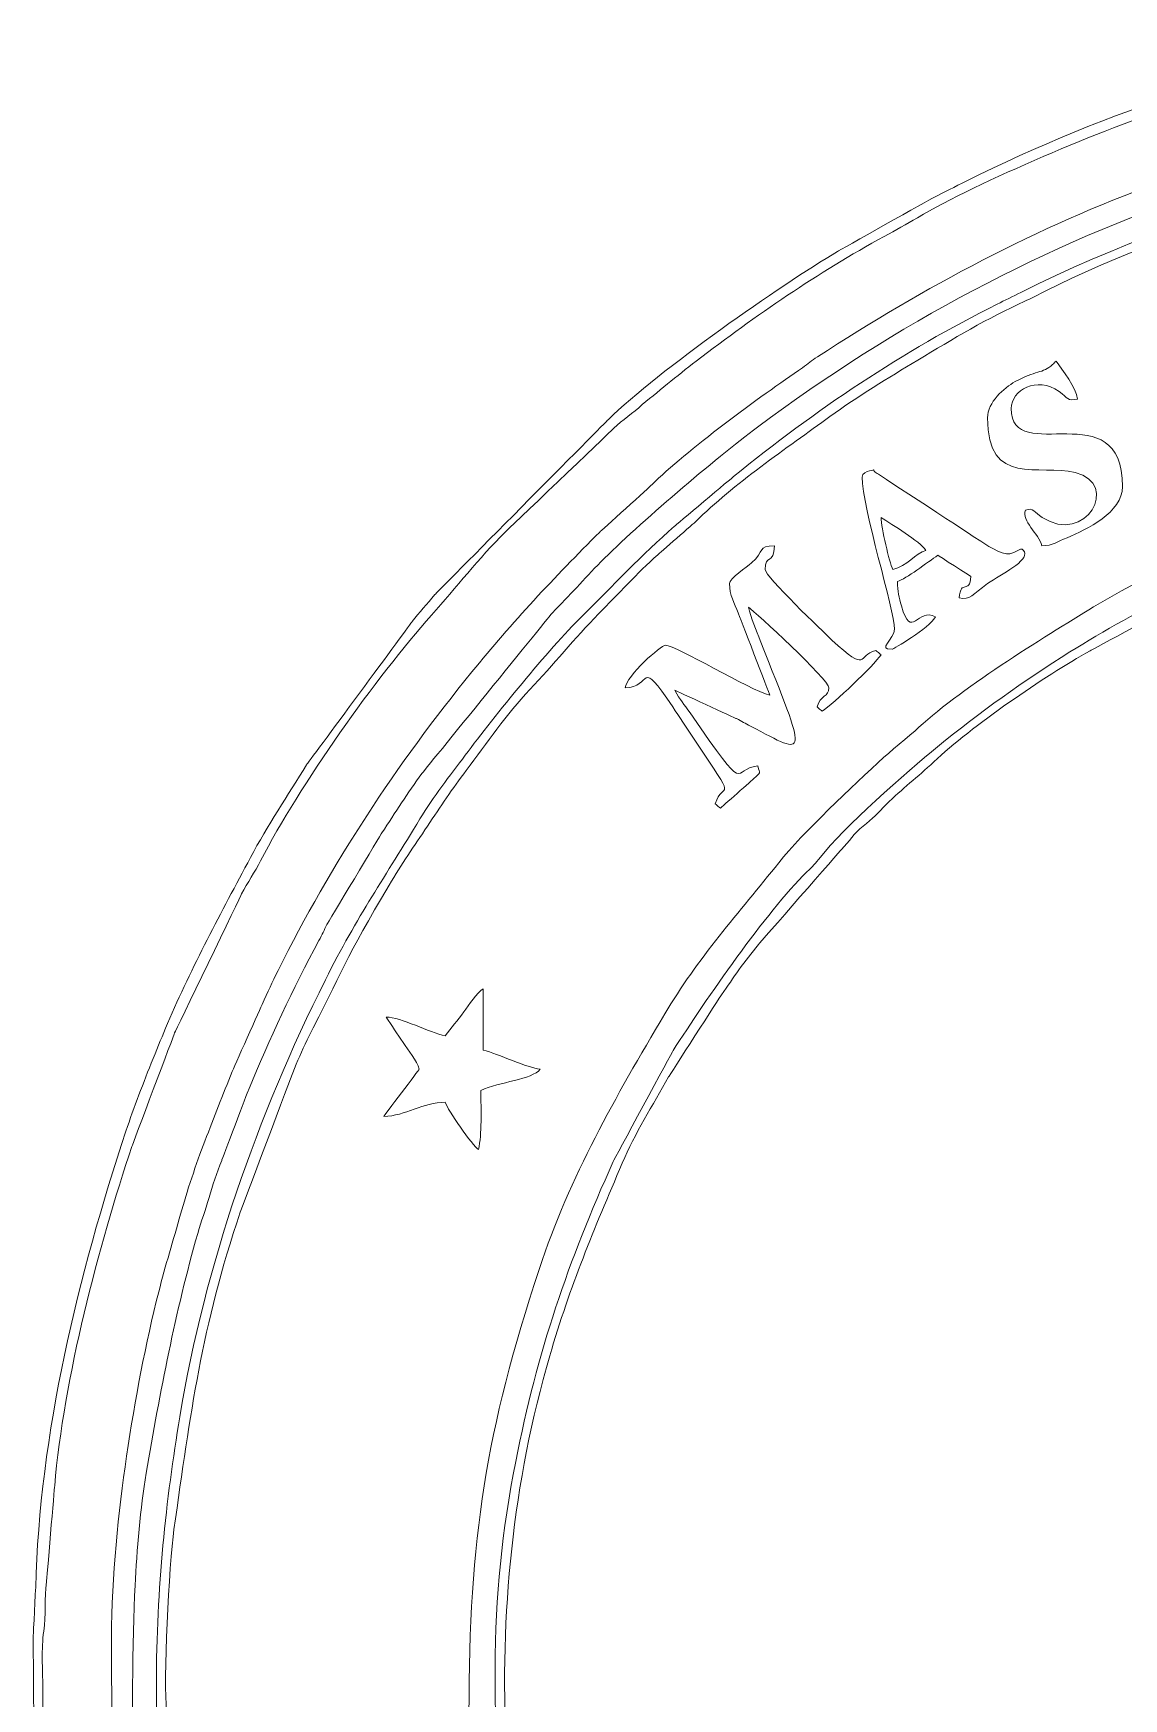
# Model space of a CAD drawing. Header units: inches. Extents: x -12.2 to 15.6, y -12.7 to 11.4.
# Drawn here: x -12.16 to -4.46, y -0.71 to 11.05 of the extents above; entities that cross this region are included whole.
import ezdxf

# ---------------------------------------------------------------- set-up
doc = ezdxf.new("R2010")
doc.units = ezdxf.units.IN
doc.header["$MEASUREMENT"] = 0
doc.layers.add('Layer 1', color=7, linetype='Continuous')

msp = doc.modelspace()

# ---------------------------------------------------------------- linework, layer by layer
at = {"layer": 'Layer 1', "color": 6, "lineweight": 9}
for points, knots in [([(-5.57, 10.006), (-5.57, 10.006), (-4.57, 10.506), (-3.505, 10.849), (-2.402, 11.05)], [0.94736842, 0.94736842, 0.94736842, 0.94736842, 0.94736843, 0.96052632, 0.96052632, 0.96052632, 0.96052632]), ([(-7.044, 8.27), (-7.044, 8.27), (-5.099, 9.723), (-2.79, 10.524), (-0.338, 10.524)], [0.45614035, 0.45614035, 0.45614035, 0.45614035, 0.45614036, 0.47368421, 0.47368421, 0.47368421, 0.47368421]), ([(-5.914, 9.748), (-5.914, 9.748), (-5.491, 10.002), (-4.568, 10.384), (-4.123, 10.531)], [0.2295082, 0.2295082, 0.2295082, 0.2295082, 0.22950821, 0.24590164, 0.24590164, 0.24590164, 0.24590164]), ([(-0.656, 10.34), (-0.656, 10.34), (-2.148, 10.349), (-3.893, 9.867), (-5.186, 9.221)], [0.79245283, 0.79245283, 0.79245283, 0.79245283, 0.79245284, 0.81132075, 0.81132075, 0.81132075, 0.81132075]), ([(-5.1, 9.185), (-5.1, 9.185), (-4.139, 9.682), (-2.992, 10.008), (-1.919, 10.166)], [0.94545455, 0.94545455, 0.94545455, 0.94545455, 0.94545456, 0.96363636, 0.96363636, 0.96363636, 0.96363636]), ([(-5.805, 9.889), (-5.805, 9.889), (-5.726, 9.928), (-5.649, 9.967), (-5.57, 10.006)], [0.93421053, 0.93421053, 0.93421053, 0.93421053, 0.93421054, 0.94736842, 0.94736842, 0.94736842, 0.94736842]), ([(-4.219, 9.992), (-4.219, 9.992), (-5.068, 9.686), (-5.865, 9.257), (-6.621, 8.766)], [0.75438596, 0.75438596, 0.75438596, 0.75438596, 0.75438597, 0.77192982, 0.77192982, 0.77192982, 0.77192982]), ([(-6.479, 9.51), (-6.479, 9.51), (-6.479, 9.51), (-5.805, 9.889), (-5.805, 9.889)], [0.92105263, 0.92105263, 0.92105263, 0.92105263, 0.92105264, 0.93421053, 0.93421053, 0.93421053, 0.93421053]), ([(-6.15, 9.616), (-6.15, 9.616), (-6.066, 9.662), (-5.996, 9.7), (-5.914, 9.748)], [0.21311475, 0.21311475, 0.21311475, 0.21311475, 0.21311476, 0.2295082, 0.2295082, 0.2295082, 0.2295082]), ([(-7.476, 8.736), (-7.476, 8.736), (-7.055, 9.059), (-6.62, 9.359), (-6.15, 9.616)], [0.19672131, 0.19672131, 0.19672131, 0.19672131, 0.19672132, 0.21311475, 0.21311475, 0.21311475, 0.21311475]), ([(-8.099, 8.322), (-8.099, 8.322), (-7.736, 8.676), (-6.882, 9.27), (-6.479, 9.51)], [0.90789474, 0.90789474, 0.90789474, 0.90789474, 0.90789475, 0.92105263, 0.92105263, 0.92105263, 0.92105263]), ([(-5.186, 9.221), (-5.186, 9.221), (-5.242, 9.193), (-5.297, 9.165), (-5.353, 9.137)], [0.81132075, 0.81132075, 0.81132075, 0.81132075, 0.81132076, 0.83018868, 0.83018868, 0.83018868, 0.83018868]), ([(-5.157, 9.158), (-5.157, 9.158), (-5.137, 9.168), (-5.118, 9.176), (-5.1, 9.185)], [0.92727273, 0.92727273, 0.92727273, 0.92727273, 0.92727274, 0.94545455, 0.94545455, 0.94545455, 0.94545455]), ([(-5.353, 9.137), (-5.353, 9.137), (-6.015, 8.808), (-6.641, 8.388), (-7.213, 7.921)], [0.83018868, 0.83018868, 0.83018868, 0.83018868, 0.83018869, 0.8490566, 0.8490566, 0.8490566, 0.8490566]), ([(-5.912, 8.743), (-5.912, 8.743), (-5.666, 8.891), (-5.417, 9.042), (-5.157, 9.158)], [0.90909091, 0.90909091, 0.90909091, 0.90909091, 0.90909092, 0.92727273, 0.92727273, 0.92727273, 0.92727273]), ([(-7.883, 8.407), (-7.883, 8.407), (-7.745, 8.522), (-7.616, 8.629), (-7.476, 8.736)], [0.18032787, 0.18032787, 0.18032787, 0.18032787, 0.18032788, 0.19672131, 0.19672131, 0.19672131, 0.19672131]), ([(-6.621, 8.766), (-6.621, 8.766), (-6.665, 8.738), (-6.683, 8.719), (-6.727, 8.689)], [0.77192982, 0.77192982, 0.77192982, 0.77192982, 0.77192983, 0.78947368, 0.78947368, 0.78947368, 0.78947368]), ([(-6.533, 8.344), (-6.533, 8.344), (-6.333, 8.49), (-6.125, 8.615), (-5.912, 8.743)], [0.89090909, 0.89090909, 0.89090909, 0.89090909, 0.8909091, 0.90909091, 0.90909091, 0.90909091, 0.90909091]), ([(-4.961, 8.711), (-4.961, 8.711), (-5.032, 8.647), (-5.081, 8.671), (-5.225, 8.591)], [0.78571429, 0.78571429, 0.78571429, 0.78571429, 0.7857143, 0.85714286, 0.85714286, 0.85714286, 0.85714286]), ([(-4.935, 8.736), (-4.935, 8.736), (-4.968, 8.712), (-4.935, 8.734), (-4.961, 8.711)], [0.71428571, 0.71428571, 0.71428571, 0.71428571, 0.71428572, 0.78571429, 0.78571429, 0.78571429, 0.78571429]), ([(-4.785, 8.468), (-4.785, 8.468), (-4.791, 8.548), (-4.894, 8.675), (-4.935, 8.736)], [0.64285714, 0.64285714, 0.64285714, 0.64285714, 0.64285715, 0.71428571, 0.71428571, 0.71428571, 0.71428571]), ([(-6.727, 8.689), (-6.727, 8.689), (-7.022, 8.489), (-7.552, 8.101), (-7.79, 7.863)], [0.78947368, 0.78947368, 0.78947368, 0.78947368, 0.78947369, 0.80701754, 0.80701754, 0.80701754, 0.80701754]), ([(-5.225, 8.591), (-5.225, 8.591), (-5.305, 8.547), (-5.42, 8.445), (-5.42, 8.335)], [0.8571429, 0.8571429, 0.8571429, 0.8571429, 0.8571429, 1, 1, 1, 1]), ([(-4.467, 7.85), (-4.467, 7.85), (-4.467, 8.525), (-5.253, 7.983), (-5.253, 8.402), (-5.253, 8.402), (-5.253, 8.53), (-5.072, 8.633), (-4.915, 8.521)], [0.4285714, 0.4285714, 0.4285714, 0.4285714, 0.4285714, 0.5, 0.5, 0.5, 0.5, 0.5714286, 0.5714286, 0.5714286, 0.5714286]), ([(-4.915, 8.521), (-4.915, 8.521), (-4.85, 8.475), (-4.86, 8.453), (-4.785, 8.468)], [0.57142857, 0.57142857, 0.57142857, 0.57142857, 0.57142858, 0.64285714, 0.64285714, 0.64285714, 0.64285714]), ([(-8.082, 8.239), (-8.082, 8.239), (-8.021, 8.301), (-7.951, 8.349), (-7.883, 8.407)], [0.16393443, 0.16393443, 0.16393443, 0.16393443, 0.16393444, 0.18032787, 0.18032787, 0.18032787, 0.18032787]), ([(-9.322, 7.088), (-9.322, 7.088), (-9.322, 7.088), (-8.099, 8.322), (-8.099, 8.322)], [0.89473684, 0.89473684, 0.89473684, 0.89473684, 0.89473685, 0.90789474, 0.90789474, 0.90789474, 0.90789474]), ([(-8.826, 7.528), (-8.826, 7.528), (-8.826, 7.528), (-8.082, 8.239), (-8.082, 8.239)], [0.14754098, 0.14754098, 0.14754098, 0.14754098, 0.14754099, 0.16393443, 0.16393443, 0.16393443, 0.16393443]), ([(-8.149, 7.319), (-8.149, 7.319), (-7.882, 7.589), (-7.344, 8.046), (-7.044, 8.27)], [0.43859649, 0.43859649, 0.43859649, 0.43859649, 0.4385965, 0.45614035, 0.45614035, 0.45614035, 0.45614035]), ([(-7.48, 7.603), (-7.48, 7.603), (-7.215, 7.867), (-6.837, 8.123), (-6.533, 8.344)], [0.87272727, 0.87272727, 0.87272727, 0.87272727, 0.87272728, 0.89090909, 0.89090909, 0.89090909, 0.89090909]), ([(-7.213, 7.921), (-7.213, 7.921), (-7.213, 7.921), (-7.631, 7.57), (-7.631, 7.57)], [0.8490566, 0.8490566, 0.8490566, 0.8490566, 0.84905661, 0.86792453, 0.86792453, 0.86792453, 0.86792453]), ([(-6.254, 7.962), (-6.254, 7.962), (-6.272, 7.959), (-6.306, 7.943), (-6.306, 7.917)], [0.875, 0.875, 0.875, 0.875, 0.875, 1, 1, 1, 1]), ([(-6.199, 7.943), (-6.199, 7.943), (-6.25, 7.974), (-6.196, 7.97), (-6.254, 7.962)], [0.8125, 0.8125, 0.8125, 0.8125, 0.81250001, 0.875, 0.875, 0.875, 0.875]), ([(-5.49, 7.479), (-5.49, 7.479), (-5.49, 7.479), (-6.199, 7.943), (-6.199, 7.943)], [0.75, 0.75, 0.75, 0.75, 0.75000001, 0.8125, 0.8125, 0.8125, 0.8125]), ([(-4.802, 7.95), (-4.802, 7.95), (-4.479, 7.871), (-4.728, 7.432), (-5.035, 7.633)], [0.07142857, 0.07142857, 0.07142857, 0.07142857, 0.07142858, 0.14285714, 0.14285714, 0.14285714, 0.14285714]), ([(-7.79, 7.863), (-7.79, 7.863), (-7.79, 7.863), (-8.158, 7.529), (-8.158, 7.529)], [0.80701754, 0.80701754, 0.80701754, 0.80701754, 0.80701755, 0.8245614, 0.8245614, 0.8245614, 0.8245614]), ([(-4.859, 7.489), (-4.859, 7.489), (-4.72, 7.547), (-4.467, 7.667), (-4.467, 7.85)], [0.35714286, 0.35714286, 0.35714286, 0.35714286, 0.35714287, 0.42857143, 0.42857143, 0.42857143, 0.42857143]), ([(-5.153, 7.683), (-5.153, 7.683), (-5.183, 7.61), (-5.058, 7.517), (-5.036, 7.432)], [0.21428571, 0.21428571, 0.21428571, 0.21428571, 0.21428572, 0.28571429, 0.28571429, 0.28571429, 0.28571429]), ([(-5.035, 7.633), (-5.035, 7.633), (-5.088, 7.668), (-5.095, 7.707), (-5.153, 7.683)], [0.14285714, 0.14285714, 0.14285714, 0.14285714, 0.14285715, 0.21428571, 0.21428571, 0.21428571, 0.21428571]), ([(-9.345, 6.943), (-9.345, 6.943), (-9.17, 7.139), (-9.012, 7.344), (-8.826, 7.528)], [0.13114754, 0.13114754, 0.13114754, 0.13114754, 0.13114755, 0.14754098, 0.14754098, 0.14754098, 0.14754098]), ([(-8.158, 7.529), (-8.158, 7.529), (-8.475, 7.214), (-8.779, 6.888), (-9.06, 6.542)], [0.8245614, 0.8245614, 0.8245614, 0.8245614, 0.82456141, 0.84210526, 0.84210526, 0.84210526, 0.84210526]), ([(-7.631, 7.57), (-7.631, 7.57), (-7.859, 7.369), (-8.067, 7.149), (-8.283, 6.935)], [0.86792453, 0.86792453, 0.86792453, 0.86792453, 0.86792454, 0.88679245, 0.88679245, 0.88679245, 0.88679245]), ([(-7.748, 7.369), (-7.748, 7.369), (-7.748, 7.369), (-7.48, 7.603), (-7.48, 7.603)], [0.85454545, 0.85454545, 0.85454545, 0.85454545, 0.85454546, 0.87272727, 0.87272727, 0.87272727, 0.87272727]), ([(-6.089, 7.265), (-6.089, 7.265), (-6.113, 7.316), (-6.17, 7.558), (-6.172, 7.633)], [0.5, 0.5, 0.5, 0.5, 0.5, 1, 1, 1, 1]), ([(-4.671, 7.001), (-4.671, 7.001), (-4.329, 7.208), (-3.951, 7.381), (-3.579, 7.53)], [0.39534884, 0.39534884, 0.39534884, 0.39534884, 0.39534885, 0.41860465, 0.41860465, 0.41860465, 0.41860465]), ([(-6.925, 7.432), (-6.925, 7.432), (-7.045, 7.429), (-6.989, 7.397), (-7.087, 7.311)], [0.88888889, 0.88888889, 0.88888889, 0.88888889, 0.8888889, 0.92592593, 0.92592593, 0.92592593, 0.92592593]), ([(-6.519, 6.767), (-6.519, 6.767), (-6.582, 6.826), (-6.991, 7.218), (-6.991, 7.265), (-6.991, 7.265), (-6.991, 7.377), (-6.928, 7.292), (-6.925, 7.432)], [0.81481481, 0.81481481, 0.81481481, 0.81481481, 0.81481482, 0.85185185, 0.85185185, 0.85185185, 0.85185186, 0.88888889, 0.88888889, 0.88888889, 0.88888889]), ([(-5.262, 7.376), (-5.262, 7.376), (-5.324, 7.362), (-5.435, 7.446), (-5.49, 7.479)], [0.6875, 0.6875, 0.6875, 0.6875, 0.68750001, 0.75, 0.75, 0.75, 0.75]), ([(-5.16, 7.39), (-5.16, 7.39), (-5.18, 7.434), (-5.207, 7.388), (-5.262, 7.376)], [0.625, 0.625, 0.625, 0.625, 0.62500001, 0.6875, 0.6875, 0.6875, 0.6875]), ([(-5.036, 7.432), (-5.036, 7.432), (-4.959, 7.434), (-4.926, 7.461), (-4.859, 7.489)], [0.28571429, 0.28571429, 0.28571429, 0.28571429, 0.2857143, 0.35714286, 0.35714286, 0.35714286, 0.35714286]), ([(-3.213, 7.466), (-3.213, 7.466), (-3.743, 7.294), (-4.368, 6.978), (-4.838, 6.683)], [0.78571429, 0.78571429, 0.78571429, 0.78571429, 0.7857143, 0.80952381, 0.80952381, 0.80952381, 0.80952381]), ([(-8.492, 6.96), (-8.492, 6.96), (-8.369, 7.081), (-8.271, 7.196), (-8.149, 7.319)], [0.42105263, 0.42105263, 0.42105263, 0.42105263, 0.42105264, 0.43859649, 0.43859649, 0.43859649, 0.43859649]), ([(-8.166, 6.952), (-8.166, 6.952), (-8.026, 7.091), (-7.896, 7.239), (-7.748, 7.369)], [0.83636364, 0.83636364, 0.83636364, 0.83636364, 0.83636365, 0.85454545, 0.85454545, 0.85454545, 0.85454545]), ([(-7.087, 7.311), (-7.087, 7.311), (-7.118, 7.284), (-7.242, 7.201), (-7.242, 7.165)], [0.92592593, 0.92592593, 0.92592593, 0.92592593, 0.92592594, 1, 1, 1, 1]), ([(-5.855, 7.399), (-5.855, 7.399), (-5.93, 7.379), (-5.986, 7.289), (-6.089, 7.265)], [0.25, 0.25, 0.25, 0.25, 0.25, 0.5, 0.5, 0.5, 0.5]), ([(-6.055, 7.181), (-6.055, 7.181), (-5.998, 7.197), (-5.843, 7.317), (-5.771, 7.365)], [0.3125, 0.3125, 0.3125, 0.3125, 0.31250001, 0.375, 0.375, 0.375, 0.375]), ([(-5.771, 7.365), (-5.771, 7.365), (-5.771, 7.365), (-5.537, 7.215), (-5.537, 7.215)], [0.375, 0.375, 0.375, 0.375, 0.37500001, 0.4375, 0.4375, 0.4375, 0.4375]), ([(-5.42, 7.165), (-5.42, 7.165), (-5.321, 7.235), (-5.129, 7.324), (-5.16, 7.39)], [0.5625, 0.5625, 0.5625, 0.5625, 0.56250001, 0.625, 0.625, 0.625, 0.625]), ([(-6.028, 7.008), (-6.028, 7.008), (-6.046, 7.07), (-6.055, 7.106), (-6.055, 7.181)], [0.25, 0.25, 0.25, 0.25, 0.25000001, 0.3125, 0.3125, 0.3125, 0.3125]), ([(-5.537, 7.215), (-5.537, 7.215), (-5.548, 7.085), (-5.609, 7.203), (-5.621, 7.064)], [0.4375, 0.4375, 0.4375, 0.4375, 0.43750001, 0.5, 0.5, 0.5, 0.5]), ([(-9.482, 6.897), (-9.482, 6.897), (-9.432, 6.962), (-9.376, 7.02), (-9.322, 7.088)], [0.88157895, 0.88157895, 0.88157895, 0.88157895, 0.88157896, 0.89473684, 0.89473684, 0.89473684, 0.89473684]), ([(-5.621, 7.064), (-5.621, 7.064), (-5.543, 7.048), (-5.529, 7.087), (-5.42, 7.165)], [0.5, 0.5, 0.5, 0.5, 0.50000001, 0.5625, 0.5625, 0.5625, 0.5625]), ([(-10.552, 5.209), (-10.552, 5.209), (-10.275, 5.746), (-9.739, 6.501), (-9.345, 6.943)], [0.1147541, 0.1147541, 0.1147541, 0.1147541, 0.11475411, 0.13114754, 0.13114754, 0.13114754, 0.13114754]), ([(-9.413, 5.825), (-9.413, 5.825), (-9.413, 5.825), (-8.492, 6.96), (-8.492, 6.96)], [0.40350877, 0.40350877, 0.40350877, 0.40350877, 0.40350878, 0.42105263, 0.42105263, 0.42105263, 0.42105263]), ([(-8.651, 6.417), (-8.651, 6.417), (-8.485, 6.591), (-8.336, 6.781), (-8.166, 6.952)], [0.81818182, 0.81818182, 0.81818182, 0.81818182, 0.81818183, 0.83636364, 0.83636364, 0.83636364, 0.83636364]), ([(-7.18, 6.959), (-7.18, 6.959), (-7.18, 6.959), (-6.958, 6.379), (-6.958, 6.379)], [0.03703704, 0.03703704, 0.03703704, 0.03703704, 0.03703705, 0.07407407, 0.07407407, 0.07407407, 0.07407407]), ([(-7.025, 6.764), (-7.025, 6.764), (-7.052, 6.832), (-7.092, 6.925), (-7.108, 6.998)], [0.55555556, 0.55555556, 0.55555556, 0.55555556, 0.55555557, 0.59259259, 0.59259259, 0.59259259, 0.59259259]), ([(-7.108, 6.998), (-7.108, 6.998), (-7.061, 6.966), (-6.54, 6.487), (-6.54, 6.429), (-6.54, 6.429), (-6.54, 6.366), (-6.601, 6.379), (-6.624, 6.295)], [0.59259259, 0.59259259, 0.59259259, 0.59259259, 0.5925926, 0.62962963, 0.62962963, 0.62962963, 0.62962964, 0.66666667, 0.66666667, 0.66666667, 0.66666667]), ([(-5.788, 6.931), (-5.788, 6.931), (-5.913, 7.001), (-5.958, 6.759), (-6.028, 7.008)], [0.1875, 0.1875, 0.1875, 0.1875, 0.18750001, 0.25, 0.25, 0.25, 0.25]), ([(-5.934, 6.124), (-5.934, 6.124), (-5.635, 6.41), (-5.027, 6.785), (-4.671, 7.001)], [0.37209302, 0.37209302, 0.37209302, 0.37209302, 0.37209303, 0.39534884, 0.39534884, 0.39534884, 0.39534884]), ([(-4.696, 6.691), (-4.696, 6.691), (-4.696, 6.691), (-4.088, 7.02), (-4.088, 7.02)], [0.924317618, 0.924317618, 0.924317618, 0.924317618, 0.924317628, 0.925558313, 0.925558313, 0.925558313, 0.925558313]), ([(-10.227, 5.887), (-10.227, 5.887), (-10.227, 5.887), (-9.482, 6.897), (-9.482, 6.897)], [0.86842105, 0.86842105, 0.86842105, 0.86842105, 0.86842106, 0.88157895, 0.88157895, 0.88157895, 0.88157895]), ([(-8.283, 6.935), (-8.283, 6.935), (-8.525, 6.696), (-8.895, 6.238), (-9.107, 5.954)], [0.88679245, 0.88679245, 0.88679245, 0.88679245, 0.88679246, 0.90566038, 0.90566038, 0.90566038, 0.90566038]), ([(-6.077, 6.844), (-6.077, 6.844), (-6.078, 6.773), (-6.205, 6.697), (-6.094, 6.702)], [0.0625, 0.0625, 0.0625, 0.0625, 0.06250001, 0.125, 0.125, 0.125, 0.125]), ([(-6.094, 6.702), (-6.094, 6.702), (-6.09, 6.702), (-5.832, 6.848), (-5.788, 6.931)], [0.125, 0.125, 0.125, 0.125, 0.12500001, 0.1875, 0.1875, 0.1875, 0.1875]), ([(-7.693, 6.73), (-7.693, 6.73), (-7.726, 6.73), (-7.97, 6.516), (-7.978, 6.429)], [0.11111111, 0.11111111, 0.11111111, 0.11111111, 0.11111112, 0.14814815, 0.14814815, 0.14814815, 0.14814815]), ([(-6.958, 6.379), (-6.958, 6.379), (-7.098, 6.412), (-7.62, 6.73), (-7.693, 6.73)], [0.07407407, 0.07407407, 0.07407407, 0.07407407, 0.07407408, 0.11111111, 0.11111111, 0.11111111, 0.11111111]), ([(-7.094, 6.159), (-7.094, 6.159), (-6.677, 5.941), (-6.691, 5.917), (-7.025, 6.764)], [0.51851852, 0.51851852, 0.51851852, 0.51851852, 0.51851853, 0.55555556, 0.55555556, 0.55555556, 0.55555556]), ([(-6.209, 6.693), (-6.209, 6.693), (-6.343, 6.663), (-6.256, 6.524), (-6.519, 6.767)], [0.77777778, 0.77777778, 0.77777778, 0.77777778, 0.77777779, 0.81481481, 0.81481481, 0.81481481, 0.81481481]), ([(-7.978, 6.429), (-7.978, 6.429), (-7.786, 6.433), (-7.886, 6.659), (-7.643, 6.295)], [0.14814815, 0.14814815, 0.14814815, 0.14814815, 0.14814816, 0.18518519, 0.18518519, 0.18518519, 0.18518519]), ([(-6.587, 6.265), (-6.587, 6.265), (-6.51, 6.316), (-6.223, 6.587), (-6.172, 6.663)], [0.7037037, 0.7037037, 0.7037037, 0.7037037, 0.70370371, 0.74074074, 0.74074074, 0.74074074, 0.74074074]), ([(-6.172, 6.663), (-6.172, 6.663), (-6.172, 6.663), (-6.209, 6.693), (-6.209, 6.693)], [0.74074074, 0.74074074, 0.74074074, 0.74074074, 0.74074075, 0.77777778, 0.77777778, 0.77777778, 0.77777778]), ([(-5.8, 5.907), (-5.8, 5.907), (-5.532, 6.158), (-5.019, 6.512), (-4.696, 6.691)], [0.923076923, 0.923076923, 0.923076923, 0.923076923, 0.923076933, 0.924317618, 0.924317618, 0.924317618, 0.924317618]), ([(-4.838, 6.683), (-4.838, 6.683), (-5.165, 6.478), (-5.475, 6.256), (-5.773, 6.014)], [0.80952381, 0.80952381, 0.80952381, 0.80952381, 0.80952382, 0.83333333, 0.83333333, 0.83333333, 0.83333333]), ([(-9.06, 6.542), (-9.06, 6.542), (-9.592, 5.892), (-10.053, 5.187), (-10.429, 4.435)], [0.84210526, 0.84210526, 0.84210526, 0.84210526, 0.84210527, 0.85964912, 0.85964912, 0.85964912, 0.85964912]), ([(-9.1, 5.847), (-9.1, 5.847), (-8.956, 6.038), (-8.816, 6.243), (-8.651, 6.417)], [0.8, 0.8, 0.8, 0.8, 0.80000001, 0.81818182, 0.81818182, 0.81818182, 0.81818182]), ([(-7.52, 6.252), (-7.52, 6.252), (-7.564, 6.317), (-7.59, 6.343), (-7.627, 6.412)], [0.40740741, 0.40740741, 0.40740741, 0.40740741, 0.40740742, 0.44444444, 0.44444444, 0.44444444, 0.44444444]), ([(-7.627, 6.412), (-7.627, 6.412), (-7.627, 6.412), (-7.192, 6.212), (-7.192, 6.212)], [0.44444444, 0.44444444, 0.44444444, 0.44444444, 0.44444445, 0.48148148, 0.48148148, 0.48148148, 0.48148148]), ([(-7.643, 6.295), (-7.643, 6.295), (-7.594, 6.221), (-7.548, 6.152), (-7.496, 6.075)], [0.18518519, 0.18518519, 0.18518519, 0.18518519, 0.1851852, 0.22222222, 0.22222222, 0.22222222, 0.22222222]), ([(-7.042, 5.878), (-7.042, 5.878), (-7.234, 5.862), (-7.093, 5.637), (-7.52, 6.252)], [0.37037037, 0.37037037, 0.37037037, 0.37037037, 0.37037038, 0.40740741, 0.40740741, 0.40740741, 0.40740741]), ([(-6.624, 6.295), (-6.624, 6.295), (-6.624, 6.295), (-6.587, 6.265), (-6.587, 6.265)], [0.66666667, 0.66666667, 0.66666667, 0.66666667, 0.66666668, 0.7037037, 0.7037037, 0.7037037, 0.7037037]), ([(-7.192, 6.212), (-7.192, 6.212), (-7.158, 6.195), (-7.128, 6.177), (-7.094, 6.159)], [0.48148148, 0.48148148, 0.48148148, 0.48148148, 0.48148149, 0.51851852, 0.51851852, 0.51851852, 0.51851852]), ([(-6.152, 5.94), (-6.152, 5.94), (-6.152, 5.94), (-5.934, 6.124), (-5.934, 6.124)], [0.34883721, 0.34883721, 0.34883721, 0.34883721, 0.34883722, 0.37209302, 0.37209302, 0.37209302, 0.37209302]), ([(-7.496, 6.075), (-7.496, 6.075), (-7.165, 5.577), (-7.294, 5.79), (-7.342, 5.61)], [0.22222222, 0.22222222, 0.22222222, 0.22222222, 0.22222223, 0.25925926, 0.25925926, 0.25925926, 0.25925926]), ([(-5.773, 6.014), (-5.773, 6.014), (-5.99, 5.837), (-6.445, 5.436), (-6.6, 5.235)], [0.83333333, 0.83333333, 0.83333333, 0.83333333, 0.83333334, 0.85714286, 0.85714286, 0.85714286, 0.85714286]), ([(-10.624, 5.231), (-10.624, 5.231), (-10.503, 5.459), (-10.361, 5.668), (-10.227, 5.887)], [0.85526316, 0.85526316, 0.85526316, 0.85526316, 0.85526317, 0.86842105, 0.86842105, 0.86842105, 0.86842105]), ([(-9.107, 5.954), (-9.107, 5.954), (-9.217, 5.808), (-9.333, 5.661), (-9.427, 5.505)], [0.90566038, 0.90566038, 0.90566038, 0.90566038, 0.90566039, 0.9245283, 0.9245283, 0.9245283, 0.9245283]), ([(-6.894, 5.195), (-6.894, 5.195), (-6.724, 5.407), (-6.373, 5.735), (-6.152, 5.94)], [0.3255814, 0.3255814, 0.3255814, 0.3255814, 0.32558141, 0.34883721, 0.34883721, 0.34883721, 0.34883721]), ([(-6.135, 5.606), (-6.135, 5.606), (-6.023, 5.718), (-5.915, 5.799), (-5.8, 5.907)], [0.921836228, 0.921836228, 0.921836228, 0.921836228, 0.921836238, 0.923076923, 0.923076923, 0.923076923, 0.923076923]), ([(-9.696, 5.406), (-9.696, 5.406), (-9.6, 5.55), (-9.515, 5.687), (-9.413, 5.825)], [0.38596491, 0.38596491, 0.38596491, 0.38596491, 0.38596492, 0.40350877, 0.40350877, 0.40350877, 0.40350877]), ([(-9.375, 5.453), (-9.375, 5.453), (-9.281, 5.594), (-9.199, 5.715), (-9.1, 5.847)], [0.78181818, 0.78181818, 0.78181818, 0.78181818, 0.78181819, 0.8, 0.8, 0.8, 0.8]), ([(-7.306, 5.58), (-7.306, 5.58), (-7.306, 5.58), (-7.069, 5.789), (-7.069, 5.789)], [0.2962963, 0.2962963, 0.2962963, 0.2962963, 0.29629631, 0.33333333, 0.33333333, 0.33333333, 0.33333333]), ([(-7.069, 5.789), (-7.069, 5.789), (-7.017, 5.839), (-7.029, 5.818), (-7.042, 5.878)], [0.33333333, 0.33333333, 0.33333333, 0.33333333, 0.33333334, 0.37037037, 0.37037037, 0.37037037, 0.37037037]), ([(-7.342, 5.61), (-7.342, 5.61), (-7.342, 5.61), (-7.306, 5.58), (-7.306, 5.58)], [0.25925926, 0.25925926, 0.25925926, 0.25925926, 0.25925927, 0.2962963, 0.2962963, 0.2962963, 0.2962963]), ([(-6.299, 5.453), (-6.299, 5.453), (-6.23, 5.506), (-6.194, 5.546), (-6.135, 5.606)], [0.920595533, 0.920595533, 0.920595533, 0.920595533, 0.920595543, 0.921836228, 0.921836228, 0.921836228, 0.921836228]), ([(-9.427, 5.505), (-9.427, 5.505), (-9.669, 5.102), (-9.869, 4.819), (-10.095, 4.368)], [0.9245283, 0.9245283, 0.9245283, 0.9245283, 0.92452831, 0.94339623, 0.94339623, 0.94339623, 0.94339623]), ([(-9.644, 5.037), (-9.644, 5.037), (-9.556, 5.185), (-9.47, 5.31), (-9.375, 5.453)], [0.76363636, 0.76363636, 0.76363636, 0.76363636, 0.76363637, 0.78181818, 0.78181818, 0.78181818, 0.78181818]), ([(-6.452, 5.288), (-6.452, 5.288), (-6.394, 5.346), (-6.366, 5.402), (-6.299, 5.453)], [0.919354839, 0.919354839, 0.919354839, 0.919354839, 0.919354849, 0.920595533, 0.920595533, 0.920595533, 0.920595533]), ([(-10.084, 4.758), (-10.084, 4.758), (-10.084, 4.758), (-9.696, 5.406), (-9.696, 5.406)], [0.36842105, 0.36842105, 0.36842105, 0.36842105, 0.36842106, 0.38596491, 0.38596491, 0.38596491, 0.38596491]), ([(-11.209, 4.06), (-11.209, 4.06), (-11.037, 4.462), (-10.83, 4.845), (-10.624, 5.231)], [0.84210526, 0.84210526, 0.84210526, 0.84210526, 0.84210527, 0.85526316, 0.85526316, 0.85526316, 0.85526316]), ([(-10.686, 4.975), (-10.686, 4.975), (-10.645, 5.053), (-10.592, 5.131), (-10.552, 5.209)], [0.09836066, 0.09836066, 0.09836066, 0.09836066, 0.09836067, 0.1147541, 0.1147541, 0.1147541, 0.1147541]), ([(-7.699, 4.128), (-7.699, 4.128), (-7.47, 4.515), (-7.171, 4.847), (-6.894, 5.195)], [0.30232558, 0.30232558, 0.30232558, 0.30232558, 0.30232559, 0.3255814, 0.3255814, 0.3255814, 0.3255814]), ([(-7.037, 4.619), (-7.037, 4.619), (-7.037, 4.619), (-6.452, 5.288), (-6.452, 5.288)], [0.918114144, 0.918114144, 0.918114144, 0.918114144, 0.918114154, 0.919354839, 0.919354839, 0.919354839, 0.919354839]), ([(-6.6, 5.235), (-6.6, 5.235), (-6.64, 5.184), (-6.65, 5.174), (-6.695, 5.13)], [0.85714286, 0.85714286, 0.85714286, 0.85714286, 0.85714287, 0.88095238, 0.88095238, 0.88095238, 0.88095238]), ([(-6.695, 5.13), (-6.695, 5.13), (-6.989, 4.84), (-7.405, 4.234), (-7.64, 3.869)], [0.88095238, 0.88095238, 0.88095238, 0.88095238, 0.88095239, 0.9047619, 0.9047619, 0.9047619, 0.9047619]), ([(-11.159, 3.994), (-11.159, 3.994), (-11.159, 3.994), (-10.686, 4.975), (-10.686, 4.975)], [0.08196721, 0.08196721, 0.08196721, 0.08196721, 0.08196722, 0.09836066, 0.09836066, 0.09836066, 0.09836066]), ([(-10.223, 3.944), (-10.223, 3.944), (-9.981, 4.422), (-9.951, 4.522), (-9.644, 5.037)], [0.74545455, 0.74545455, 0.74545455, 0.74545455, 0.74545456, 0.76363636, 0.76363636, 0.76363636, 0.76363636]), ([(-10.14, 4.646), (-10.14, 4.646), (-10.117, 4.688), (-10.104, 4.72), (-10.084, 4.758)], [0.35087719, 0.35087719, 0.35087719, 0.35087719, 0.3508772, 0.36842105, 0.36842105, 0.36842105, 0.36842105]), ([(-10.638, 3.59), (-10.638, 3.59), (-10.489, 3.952), (-10.324, 4.304), (-10.14, 4.646)], [0.33333333, 0.33333333, 0.33333333, 0.33333333, 0.33333334, 0.35087719, 0.35087719, 0.35087719, 0.35087719]), ([(-7.175, 4.44), (-7.175, 4.44), (-7.131, 4.504), (-7.086, 4.553), (-7.037, 4.619)], [0.916873449, 0.916873449, 0.916873449, 0.916873449, 0.916873459, 0.918114144, 0.918114144, 0.918114144, 0.918114144]), ([(-10.095, 4.368), (-10.095, 4.368), (-10.576, 3.406), (-10.943, 2.363), (-11.123, 1.283)], [0.94339623, 0.94339623, 0.94339623, 0.94339623, 0.94339624, 0.96226415, 0.96226415, 0.96226415, 0.96226415]), ([(-10.429, 4.435), (-10.429, 4.435), (-10.473, 4.347), (-10.499, 4.286), (-10.541, 4.195)], [0.85964912, 0.85964912, 0.85964912, 0.85964912, 0.85964913, 0.87719298, 0.87719298, 0.87719298, 0.87719298]), ([(-7.299, 4.263), (-7.299, 4.263), (-7.253, 4.327), (-7.217, 4.38), (-7.175, 4.44)], [0.915632754, 0.915632754, 0.915632754, 0.915632754, 0.915632764, 0.916873449, 0.916873449, 0.916873449, 0.916873449]), ([(-8.981, 4.306), (-8.981, 4.306), (-9.026, 4.276), (-9.08, 4.191), (-9.117, 4.142)], [0.76923077, 0.76923077, 0.76923077, 0.76923077, 0.76923078, 0.84615385, 0.84615385, 0.84615385, 0.84615385]), ([(-8.981, 3.872), (-8.981, 3.872), (-8.981, 3.872), (-8.981, 4.306), (-8.981, 4.306)], [0.69230769, 0.69230769, 0.69230769, 0.69230769, 0.6923077, 0.76923077, 0.76923077, 0.76923077, 0.76923077]), ([(-7.672, 3.683), (-7.672, 3.683), (-7.672, 3.683), (-7.299, 4.263), (-7.299, 4.263)], [0.91439206, 0.91439206, 0.91439206, 0.91439206, 0.91439207, 0.915632754, 0.915632754, 0.915632754, 0.915632754]), ([(-10.541, 4.195), (-10.541, 4.195), (-10.541, 4.195), (-10.753, 3.721), (-10.753, 3.721)], [0.87719298, 0.87719298, 0.87719298, 0.87719298, 0.87719299, 0.89473684, 0.89473684, 0.89473684, 0.89473684]), ([(-9.117, 4.142), (-9.117, 4.142), (-9.161, 4.082), (-9.208, 4.032), (-9.248, 3.972)], [0.8461538, 0.8461538, 0.8461538, 0.8461538, 0.8461539, 1, 1, 1, 1]), ([(-8.586, 2.324), (-8.586, 2.324), (-8.365, 2.992), (-8.049, 3.535), (-7.699, 4.128)], [0.27906977, 0.27906977, 0.27906977, 0.27906977, 0.27906978, 0.30232558, 0.30232558, 0.30232558, 0.30232558]), ([(-11.311, 3.812), (-11.311, 3.812), (-11.274, 3.905), (-11.247, 3.971), (-11.209, 4.06)], [0.82894737, 0.82894737, 0.82894737, 0.82894737, 0.82894738, 0.84210526, 0.84210526, 0.84210526, 0.84210526]), ([(-9.666, 4.106), (-9.666, 4.106), (-9.625, 4.045), (-9.588, 3.989), (-9.546, 3.925)], [0.07692308, 0.07692308, 0.07692308, 0.07692308, 0.07692309, 0.15384615, 0.15384615, 0.15384615, 0.15384615]), ([(-11.461, 3.193), (-11.461, 3.193), (-11.461, 3.193), (-11.159, 3.994), (-11.159, 3.994)], [0.06557377, 0.06557377, 0.06557377, 0.06557377, 0.06557378, 0.08196721, 0.08196721, 0.08196721, 0.08196721]), ([(-10.325, 3.712), (-10.325, 3.712), (-10.29, 3.797), (-10.264, 3.865), (-10.223, 3.944)], [0.72727273, 0.72727273, 0.72727273, 0.72727273, 0.72727274, 0.74545455, 0.74545455, 0.74545455, 0.74545455]), ([(-9.546, 3.925), (-9.546, 3.925), (-9.511, 3.873), (-9.447, 3.795), (-9.432, 3.738)], [0.15384615, 0.15384615, 0.15384615, 0.15384615, 0.15384616, 0.23076923, 0.23076923, 0.23076923, 0.23076923]), ([(-11.503, 3.301), (-11.503, 3.301), (-11.446, 3.471), (-11.38, 3.641), (-11.311, 3.812)], [0.81578947, 0.81578947, 0.81578947, 0.81578947, 0.81578948, 0.82894737, 0.82894737, 0.82894737, 0.82894737]), ([(-8.579, 3.738), (-8.579, 3.738), (-8.666, 3.745), (-8.875, 3.847), (-8.981, 3.872)], [0.61538462, 0.61538462, 0.61538462, 0.61538462, 0.61538463, 0.69230769, 0.69230769, 0.69230769, 0.69230769]), ([(-7.64, 3.869), (-7.64, 3.869), (-7.64, 3.869), (-8.062, 3.087), (-8.062, 3.087)], [0.9047619, 0.9047619, 0.9047619, 0.9047619, 0.90476191, 0.92857143, 0.92857143, 0.92857143, 0.92857143]), ([(-10.753, 3.721), (-10.753, 3.721), (-10.818, 3.557), (-10.879, 3.402), (-10.946, 3.23)], [0.89473684, 0.89473684, 0.89473684, 0.89473684, 0.89473685, 0.9122807, 0.9122807, 0.9122807, 0.9122807]), ([(-10.696, 2.729), (-10.696, 2.729), (-10.696, 2.729), (-10.325, 3.712), (-10.325, 3.712)], [0.70909091, 0.70909091, 0.70909091, 0.70909091, 0.70909092, 0.72727273, 0.72727273, 0.72727273, 0.72727273]), ([(-9.432, 3.738), (-9.432, 3.738), (-9.432, 3.738), (-9.683, 3.404), (-9.683, 3.404)], [0.23076923, 0.23076923, 0.23076923, 0.23076923, 0.23076924, 0.30769231, 0.30769231, 0.30769231, 0.30769231]), ([(-8.997, 3.588), (-8.997, 3.588), (-8.869, 3.649), (-8.634, 3.663), (-8.579, 3.738)], [0.53846154, 0.53846154, 0.53846154, 0.53846154, 0.53846155, 0.61538462, 0.61538462, 0.61538462, 0.61538462]), ([(-7.999, 3.074), (-7.999, 3.074), (-7.909, 3.285), (-7.784, 3.481), (-7.672, 3.683)], [0.913151365, 0.913151365, 0.913151365, 0.913151365, 0.913151375, 0.91439206, 0.91439206, 0.91439206, 0.91439206]), ([(-10.827, 3.093), (-10.827, 3.093), (-10.827, 3.093), (-10.638, 3.59), (-10.638, 3.59)], [0.31578947, 0.31578947, 0.31578947, 0.31578947, 0.31578948, 0.33333333, 0.33333333, 0.33333333, 0.33333333]), ([(-9.014, 3.17), (-9.014, 3.17), (-8.988, 3.284), (-8.997, 3.447), (-8.997, 3.588)], [0.46153846, 0.46153846, 0.46153846, 0.46153846, 0.46153847, 0.53846154, 0.53846154, 0.53846154, 0.53846154]), ([(-9.683, 3.404), (-9.683, 3.404), (-9.529, 3.407), (-9.406, 3.504), (-9.248, 3.504)], [0.30769231, 0.30769231, 0.30769231, 0.30769231, 0.30769232, 0.38461538, 0.38461538, 0.38461538, 0.38461538]), ([(-9.248, 3.504), (-9.248, 3.504), (-9.234, 3.452), (-9.055, 3.197), (-9.014, 3.17)], [0.38461538, 0.38461538, 0.38461538, 0.38461538, 0.38461539, 0.46153846, 0.46153846, 0.46153846, 0.46153846]), ([(-12.14, 0.077), (-12.14, 0.077), (-12.114, 1.164), (-11.837, 2.292), (-11.503, 3.301)], [0.80263158, 0.80263158, 0.80263158, 0.80263158, 0.80263159, 0.81578947, 0.81578947, 0.81578947, 0.81578947]), ([(-12.006, 0.796), (-12.006, 0.796), (-11.942, 1.558), (-11.696, 2.489), (-11.461, 3.193)], [0.04918033, 0.04918033, 0.04918033, 0.04918033, 0.04918034, 0.06557377, 0.06557377, 0.06557377, 0.06557377]), ([(-10.946, 3.23), (-10.946, 3.23), (-11.007, 3.073), (-11.074, 2.868), (-11.117, 2.715)], [0.9122807, 0.9122807, 0.9122807, 0.9122807, 0.91228071, 0.92982456, 0.92982456, 0.92982456, 0.92982456]), ([(-10.916, 2.832), (-10.916, 2.832), (-10.893, 2.918), (-10.861, 3.004), (-10.827, 3.093)], [0.29824561, 0.29824561, 0.29824561, 0.29824561, 0.29824562, 0.31578947, 0.31578947, 0.31578947, 0.31578947]), ([(-8.062, 3.087), (-8.062, 3.087), (-8.381, 2.381), (-8.599, 1.745), (-8.751, 0.968)], [0.92857143, 0.92857143, 0.92857143, 0.92857143, 0.92857144, 0.95238095, 0.95238095, 0.95238095, 0.95238095]), ([(-8.511, 1.714), (-8.511, 1.714), (-8.365, 2.214), (-8.201, 2.602), (-7.999, 3.074)], [0.91191067, 0.91191067, 0.91191067, 0.91191067, 0.91191068, 0.913151365, 0.913151365, 0.913151365, 0.913151365]), ([(-10.996, 2.578), (-10.996, 2.578), (-10.969, 2.673), (-10.943, 2.735), (-10.916, 2.832)], [0.28070175, 0.28070175, 0.28070175, 0.28070175, 0.28070176, 0.29824561, 0.29824561, 0.29824561, 0.29824561]), ([(-11.117, 2.715), (-11.117, 2.715), (-11.169, 2.529), (-11.224, 2.353), (-11.271, 2.167)], [0.92982456, 0.92982456, 0.92982456, 0.92982456, 0.92982457, 0.94736842, 0.94736842, 0.94736842, 0.94736842]), ([(-11.164, 0.488), (-11.164, 0.488), (-11.046, 1.315), (-10.97, 1.915), (-10.696, 2.729)], [0.69090909, 0.69090909, 0.69090909, 0.69090909, 0.6909091, 0.70909091, 0.70909091, 0.70909091, 0.70909091]), ([(-11.36, 0.885), (-11.36, 0.885), (-11.261, 1.463), (-11.155, 2.022), (-10.996, 2.578)], [0.26315789, 0.26315789, 0.26315789, 0.26315789, 0.2631579, 0.28070175, 0.28070175, 0.28070175, 0.28070175]), ([(-9.081, -0.808), (-9.081, -0.808), (-9.081, 0.429), (-8.961, 1.187), (-8.586, 2.324)], [0.25581395, 0.25581395, 0.25581395, 0.25581395, 0.25581396, 0.27906977, 0.27906977, 0.27906977, 0.27906977]), ([(-11.271, 2.167), (-11.271, 2.167), (-11.365, 1.799), (-11.437, 1.415), (-11.498, 1.006)], [0.94736842, 0.94736842, 0.94736842, 0.94736842, 0.94736843, 0.96491228, 0.96491228, 0.96491228, 0.96491228]), ([(-8.224, -3.762), (-8.224, -3.762), (-8.905, -2.064), (-9.027, -0.055), (-8.511, 1.714)], [0.910669975, 0.910669975, 0.910669975, 0.910669975, 0.910669985, 0.91191067, 0.91191067, 0.91191067, 0.91191067]), ([(-11.123, 1.283), (-11.123, 1.283), (-11.219, 0.702), (-11.288, 0.076), (-11.288, -0.608)], [0.96226415, 0.96226415, 0.96226415, 0.96226415, 0.96226416, 1, 1, 1, 1]), ([(-11.498, 1.006), (-11.498, 1.006), (-11.555, 0.614), (-11.605, 0.158), (-11.605, -0.274)], [0.96491228, 0.96491228, 0.96491228, 0.96491228, 0.96491229, 1, 1, 1, 1]), ([(-8.751, 0.968), (-8.751, 0.968), (-8.846, 0.48), (-8.897, 0.02), (-8.897, -0.491)], [0.95238095, 0.95238095, 0.95238095, 0.95238095, 0.95238096, 1, 1, 1, 1]), ([(-11.438, 0.094), (-11.438, 0.094), (-11.425, 0.339), (-11.401, 0.644), (-11.36, 0.885)], [0.24561404, 0.24561404, 0.24561404, 0.24561404, 0.24561405, 0.26315789, 0.26315789, 0.26315789, 0.26315789]), ([(-12.064, 0.118), (-12.064, 0.118), (-12.064, 0.118), (-12.006, 0.796), (-12.006, 0.796)], [0.03278689, 0.03278689, 0.03278689, 0.03278689, 0.0327869, 0.04918033, 0.04918033, 0.04918033, 0.04918033]), ([(-11.216, -0.787), (-11.216, -0.787), (-11.24, -0.61), (-11.198, 0.249), (-11.164, 0.488)], [0.67272727, 0.67272727, 0.67272727, 0.67272727, 0.67272728, 0.69090909, 0.69090909, 0.69090909, 0.69090909]), ([(-12.083, -0.23), (-12.083, -0.23), (-12.066, -0.116), (-12.081, 0.004), (-12.064, 0.118)], [0.01639344, 0.01639344, 0.01639344, 0.01639344, 0.01639345, 0.03278689, 0.03278689, 0.03278689, 0.03278689]), ([(-12.157, -0.257), (-12.157, -0.257), (-12.157, -0.257), (-12.14, 0.077), (-12.14, 0.077)], [0.78947368, 0.78947368, 0.78947368, 0.78947368, 0.78947369, 0.80263158, 0.80263158, 0.80263158, 0.80263158]), ([(-11.437, -1.309), (-11.437, -1.309), (-11.467, -0.945), (-11.457, -0.281), (-11.438, 0.094)], [0.22807018, 0.22807018, 0.22807018, 0.22807018, 0.22807019, 0.24561404, 0.24561404, 0.24561404, 0.24561404]), ([(-11.813, -3.457), (-11.813, -3.457), (-12.115, -2.256), (-12.157, -1.468), (-12.157, -0.257)], [0.77631579, 0.77631579, 0.77631579, 0.77631579, 0.7763158, 0.78947368, 0.78947368, 0.78947368, 0.78947368]), ([(-11.908, -2.649), (-11.908, -2.649), (-12.022, -1.974), (-12.09, -1.338), (-12.09, -0.625)], [0.96721311, 0.96721311, 0.96721311, 0.96721311, 0.96721312, 1, 1, 1, 1])]:
    msp.add_open_spline(points, degree=3, knots=knots, dxfattribs=at)
for points in [[(-5.42, 8.335), (-5.42, 7.841), (-5.054, 8.012), (-4.802, 7.95)], [(-6.306, 7.917), (-6.306, 7.708), (-6.076, 6.973), (-6.077, 6.844)], [(-6.172, 7.633), (-6.093, 7.58), (-5.9, 7.467), (-5.855, 7.399)], [(-7.242, 7.165), (-7.242, 7.086), (-7.206, 7.024), (-7.18, 6.959)], [(-9.248, 3.972), (-9.359, 3.998), (-9.562, 4.103), (-9.666, 4.106)], [(-12.09, -0.625), (-12.09, -0.495), (-12.102, -0.356), (-12.083, -0.23)], [(-11.605, -0.274), (-11.605, -0.951), (-11.596, -1.512), (-11.502, -2.176)], [(-8.897, -0.491), (-8.897, -0.885), (-8.88, -1.321), (-8.825, -1.689)], [(-11.288, -0.608), (-11.288, -1.737), (-11.124, -2.876), (-10.788, -3.869)]]:
    msp.add_open_spline(points, degree=3, dxfattribs=at)

doc.saveas('drawing.dxf')
